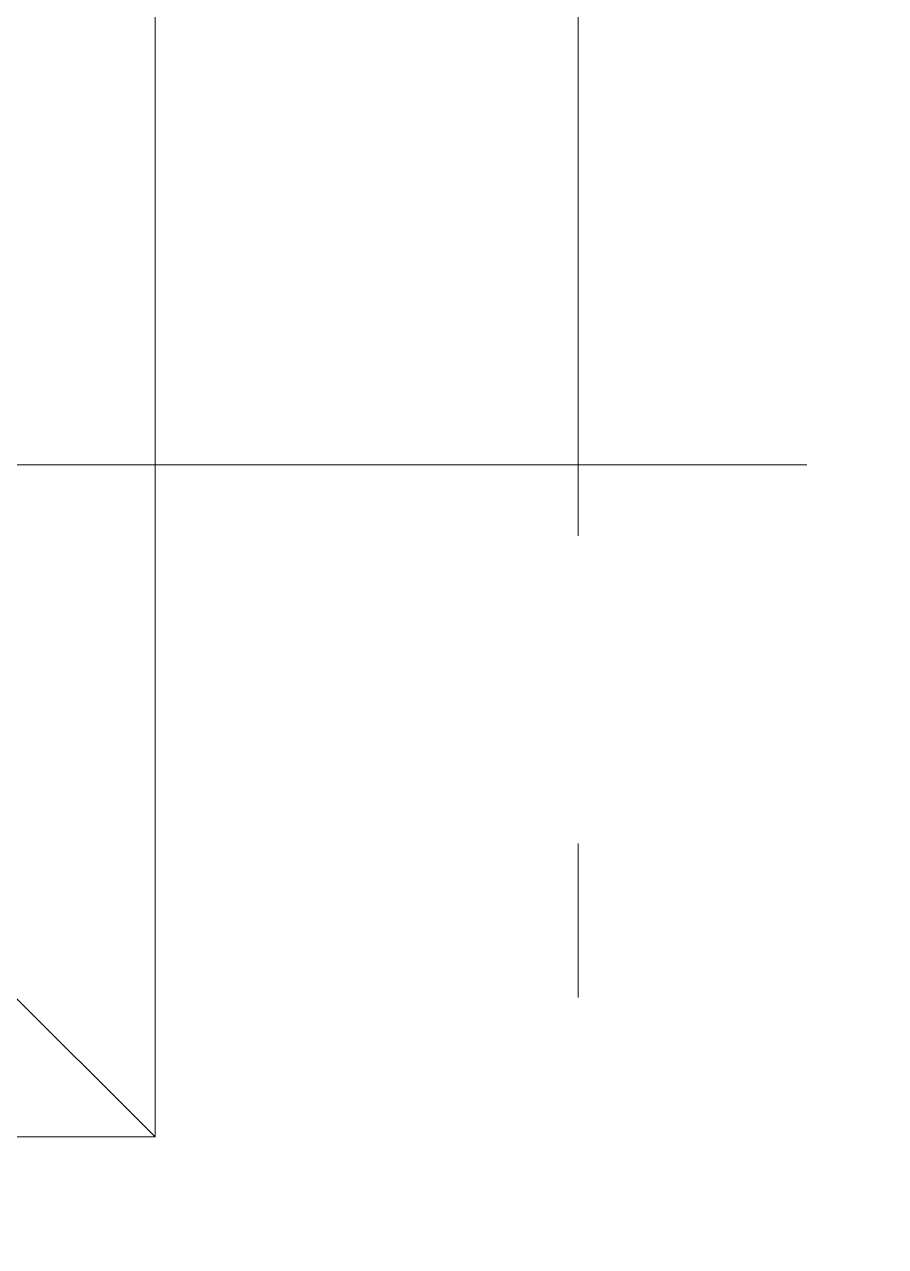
# Model space of a CAD drawing. Header units: millimetres. Extents: x -187347 to 135007, y -6415 to 292048.
# Drawn here: x -87300 to -86740, y 31547 to 32341 of the extents above; entities that cross this region are included whole.
import ezdxf

# ---------------------------------------------------------------- set-up
doc = ezdxf.new("R2010")
doc.units = ezdxf.units.MM
doc.header["$LTSCALE"] = 100
doc.linetypes.add('Z_LINE-CNTR', pattern=[17, 12, -2, 1, -2])
doc.layers.add('A-WALL', color=7, linetype='Continuous', lineweight=5)
doc.layers.add('S-GRID', color=7, linetype='Continuous', lineweight=5)

msp = doc.modelspace()

# ---------------------------------------------------------------- linework, layer by layer
at = {"layer": 'A-WALL'}
for p, q in [((-87214.88, 31618), (-87214.88, 32492)), ((-87214.88, 31618), (-87314.88, 31718)), ((-87314.88, 31718), (-87214.88, 31618)), ((-87469.55, 31618), (-87214.88, 31618))]:
    msp.add_line(p, q, dxfattribs=at)
at = {"layer": 'S-GRID', "color": 152, "linetype": 'Z_LINE-CNTR'}
for p, q in [((-86939.88, 111408.77), (-86939.88, -6038.24)), ((-89691.4, 32055), (-18063.96, 32055))]:
    msp.add_line(p, q, dxfattribs=at)

doc.saveas('drawing.dxf')
